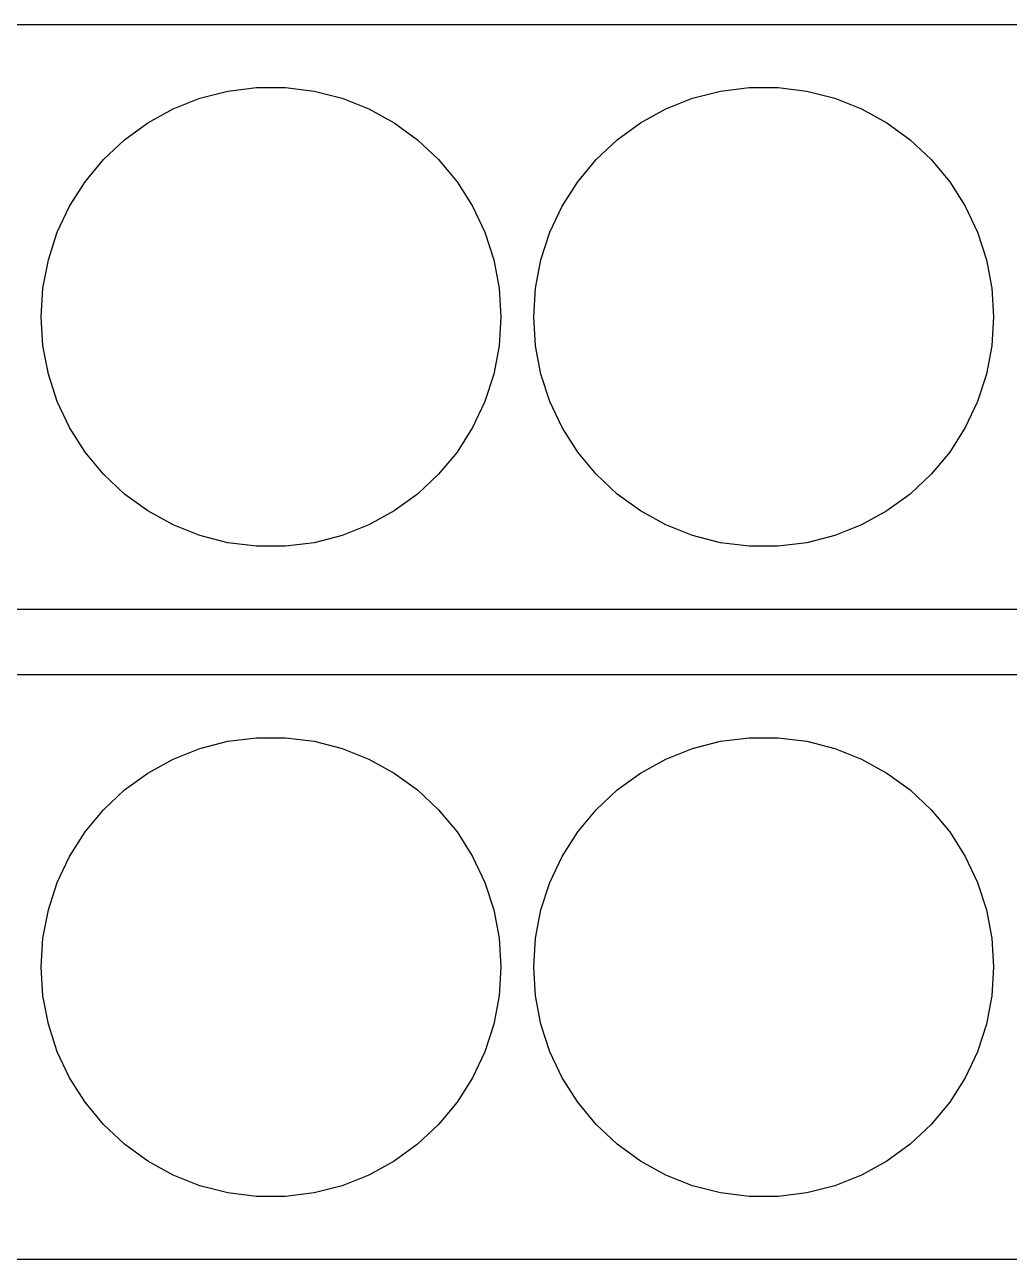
# Model space of a CAD drawing. Header units: metres. Extents: x -202 to 202, y 55 to 242.
# Drawn here: x -37.5 to 112.4, y 54.5 to 242.5 of the extents above; entities that cross this region are included whole.
import ezdxf

# ---------------------------------------------------------------- set-up
doc = ezdxf.new("R2010")
doc.units = ezdxf.units.M

msp = doc.modelspace()

# ---------------------------------------------------------------- linework, layer by layer
for p, q in [((197.314, 242.49), (-197.314, 242.49)), ((-14.9023, 229.669), (-10.8156, 231.287)), ((-10.8156, 231.287), (-6.5583, 232.38)), ((-6.5583, 232.38), (-2.1977, 232.931)), ((-2.1977, 232.931), (2.1977, 232.931)), ((2.1977, 232.931), (6.5583, 232.38)), ((6.5583, 232.38), (10.8156, 231.287)), ((10.8156, 231.287), (14.9023, 229.669)), ((60.0977, 229.669), (64.1844, 231.287)), ((64.1844, 231.287), (68.4417, 232.38)), ((68.4417, 232.38), (72.8023, 232.931)), ((72.8023, 232.931), (77.1977, 232.931)), ((77.1977, 232.931), (81.5583, 232.38)), ((81.5583, 232.38), (85.8156, 231.287)), ((85.8156, 231.287), (89.9023, 229.669)), ((-18.7539, 227.551), (-14.9023, 229.669)), ((14.9023, 229.669), (18.7539, 227.551)), ((56.2461, 227.551), (60.0977, 229.669)), ((89.9023, 229.669), (93.7539, 227.551)), ((-22.3098, 224.968), (-18.7539, 227.551)), ((18.7539, 227.551), (22.3098, 224.968)), ((52.6902, 224.968), (56.2461, 227.551)), ((93.7539, 227.551), (97.3098, 224.968)), ((-25.5139, 221.959), (-22.3098, 224.968)), ((22.3098, 224.968), (25.5139, 221.959)), ((49.4861, 221.959), (52.6902, 224.968)), ((97.3098, 224.968), (100.514, 221.959)), ((-28.3156, 218.572), (-25.5139, 221.959)), ((25.5139, 221.959), (28.3156, 218.572)), ((46.6844, 218.572), (49.4861, 221.959)), ((100.514, 221.959), (103.316, 218.572)), ((-30.6707, 214.861), (-28.3156, 218.572)), ((28.3156, 218.572), (30.6707, 214.861)), ((44.3293, 214.861), (46.6844, 218.572)), ((103.316, 218.572), (105.671, 214.861)), ((-32.5422, 210.884), (-30.6707, 214.861)), ((30.6707, 214.861), (32.5422, 210.884)), ((42.4578, 210.884), (44.3293, 214.861)), ((105.671, 214.861), (107.542, 210.884)), ((-33.9004, 206.704), (-32.5422, 210.884)), ((32.5422, 210.884), (33.9004, 206.704)), ((41.0996, 206.704), (42.4578, 210.884)), ((107.542, 210.884), (108.9, 206.704)), ((-34.724, 202.387), (-33.9004, 206.704)), ((33.9004, 206.704), (34.724, 202.387)), ((40.276, 202.387), (41.0996, 206.704)), ((108.9, 206.704), (109.724, 202.387)), ((-35, 198), (-34.724, 202.387)), ((34.724, 202.387), (35, 198)), ((40, 198), (40.276, 202.387)), ((109.724, 202.387), (110, 198)), ((-34.724, 193.613), (-35, 198)), ((35, 198), (34.724, 193.613)), ((40.276, 193.613), (40, 198)), ((110, 198), (109.724, 193.613)), ((-33.9004, 189.296), (-34.724, 193.613)), ((34.724, 193.613), (33.9004, 189.296)), ((41.0996, 189.296), (40.276, 193.613)), ((109.724, 193.613), (108.9, 189.296)), ((-32.5422, 185.116), (-33.9004, 189.296)), ((33.9004, 189.296), (32.5422, 185.116)), ((42.4578, 185.116), (41.0996, 189.296)), ((108.9, 189.296), (107.542, 185.116)), ((-30.6707, 181.139), (-32.5422, 185.116)), ((32.5422, 185.116), (30.6707, 181.139)), ((44.3293, 181.139), (42.4578, 185.116)), ((107.542, 185.116), (105.671, 181.139)), ((-28.3156, 177.428), (-30.6707, 181.139)), ((30.6707, 181.139), (28.3156, 177.428)), ((46.6844, 177.428), (44.3293, 181.139)), ((105.671, 181.139), (103.316, 177.428)), ((-25.5139, 174.041), (-28.3156, 177.428)), ((28.3156, 177.428), (25.5139, 174.041)), ((49.4861, 174.041), (46.6844, 177.428)), ((103.316, 177.428), (100.514, 174.041)), ((-22.3098, 171.032), (-25.5139, 174.041)), ((25.5139, 174.041), (22.3098, 171.032)), ((52.6902, 171.032), (49.4861, 174.041)), ((100.514, 174.041), (97.3098, 171.032)), ((-18.7539, 168.449), (-22.3098, 171.032)), ((22.3098, 171.032), (18.7539, 168.449)), ((56.2461, 168.449), (52.6902, 171.032)), ((97.3098, 171.032), (93.7539, 168.449)), ((-14.9023, 166.331), (-18.7539, 168.449)), ((18.7539, 168.449), (14.9023, 166.331)), ((60.0977, 166.331), (56.2461, 168.449)), ((93.7539, 168.449), (89.9023, 166.331)), ((-10.8156, 164.713), (-14.9023, 166.331)), ((14.9023, 166.331), (10.8156, 164.713)), ((64.1844, 164.713), (60.0977, 166.331)), ((89.9023, 166.331), (85.8156, 164.713)), ((-6.5583, 163.62), (-10.8156, 164.713)), ((-2.1977, 163.069), (-6.5583, 163.62)), ((6.5583, 163.62), (2.1977, 163.069)), ((10.8156, 164.713), (6.5583, 163.62)), ((68.4417, 163.62), (64.1844, 164.713)), ((72.8023, 163.069), (68.4417, 163.62)), ((81.5583, 163.62), (77.1977, 163.069)), ((85.8156, 164.713), (81.5583, 163.62)), ((2.1977, 163.069), (-2.1977, 163.069)), ((77.1977, 163.069), (72.8023, 163.069)), ((-197.314, 153.51), (197.314, 153.51)), ((197.314, 143.49), (-197.314, 143.49)), ((-6.5583, 133.38), (-2.1977, 133.931)), ((-2.1977, 133.931), (2.1977, 133.931)), ((2.1977, 133.931), (6.5583, 133.38)), ((68.4417, 133.38), (72.8023, 133.931)), ((72.8023, 133.931), (77.1977, 133.931)), ((77.1977, 133.931), (81.5583, 133.38)), ((-14.9023, 130.669), (-10.8156, 132.287)), ((-10.8156, 132.287), (-6.5583, 133.38)), ((6.5583, 133.38), (10.8156, 132.287)), ((10.8156, 132.287), (14.9023, 130.669)), ((60.0977, 130.669), (64.1844, 132.287)), ((64.1844, 132.287), (68.4417, 133.38)), ((81.5583, 133.38), (85.8156, 132.287)), ((85.8156, 132.287), (89.9023, 130.669)), ((-18.7539, 128.551), (-14.9023, 130.669)), ((14.9023, 130.669), (18.7539, 128.551)), ((56.2461, 128.551), (60.0977, 130.669)), ((89.9023, 130.669), (93.7539, 128.551)), ((-22.3098, 125.968), (-18.7539, 128.551)), ((18.7539, 128.551), (22.3098, 125.968)), ((52.6902, 125.968), (56.2461, 128.551)), ((93.7539, 128.551), (97.3098, 125.968)), ((-25.5139, 122.959), (-22.3098, 125.968)), ((22.3098, 125.968), (25.5139, 122.959)), ((49.4861, 122.959), (52.6902, 125.968)), ((97.3098, 125.968), (100.514, 122.959)), ((-28.3156, 119.572), (-25.5139, 122.959)), ((25.5139, 122.959), (28.3156, 119.572)), ((46.6844, 119.572), (49.4861, 122.959)), ((100.514, 122.959), (103.316, 119.572)), ((-30.6707, 115.861), (-28.3156, 119.572)), ((28.3156, 119.572), (30.6707, 115.861)), ((44.3293, 115.861), (46.6844, 119.572)), ((103.316, 119.572), (105.671, 115.861)), ((-32.5422, 111.884), (-30.6707, 115.861)), ((30.6707, 115.861), (32.5422, 111.884)), ((42.4578, 111.884), (44.3293, 115.861)), ((105.671, 115.861), (107.542, 111.884)), ((-33.9004, 107.704), (-32.5422, 111.884)), ((32.5422, 111.884), (33.9004, 107.704)), ((41.0996, 107.704), (42.4578, 111.884)), ((107.542, 111.884), (108.9, 107.704)), ((-34.724, 103.387), (-33.9004, 107.704)), ((33.9004, 107.704), (34.724, 103.387)), ((40.276, 103.387), (41.0996, 107.704)), ((108.9, 107.704), (109.724, 103.387)), ((-35, 99), (-34.724, 103.387)), ((34.724, 103.387), (35, 99)), ((40, 99), (40.276, 103.387)), ((109.724, 103.387), (110, 99)), ((-34.724, 94.6133), (-35, 99)), ((35, 99), (34.724, 94.6133)), ((40.276, 94.6133), (40, 99)), ((110, 99), (109.724, 94.6133)), ((-33.9004, 90.2959), (-34.724, 94.6133)), ((34.724, 94.6133), (33.9004, 90.2959)), ((41.0996, 90.2959), (40.276, 94.6133)), ((109.724, 94.6133), (108.9, 90.2959)), ((-32.5422, 86.1156), (-33.9004, 90.2959)), ((33.9004, 90.2959), (32.5422, 86.1156)), ((42.4578, 86.1156), (41.0996, 90.2959)), ((108.9, 90.2959), (107.542, 86.1156)), ((-30.6707, 82.1386), (-32.5422, 86.1156)), ((32.5422, 86.1156), (30.6707, 82.1386)), ((44.3293, 82.1386), (42.4578, 86.1156)), ((107.542, 86.1156), (105.671, 82.1386)), ((-28.3156, 78.4275), (-30.6707, 82.1386)), ((30.6707, 82.1386), (28.3156, 78.4275)), ((46.6844, 78.4275), (44.3293, 82.1386)), ((105.671, 82.1386), (103.316, 78.4275)), ((-25.5139, 75.0409), (-28.3156, 78.4275)), ((28.3156, 78.4275), (25.5139, 75.0409)), ((49.4861, 75.0409), (46.6844, 78.4275)), ((103.316, 78.4275), (100.514, 75.0409)), ((-22.3098, 72.032), (-25.5139, 75.0409)), ((25.5139, 75.0409), (22.3098, 72.032)), ((52.6902, 72.032), (49.4861, 75.0409)), ((100.514, 75.0409), (97.3098, 72.032)), ((-18.7539, 69.4485), (-22.3098, 72.032)), ((22.3098, 72.032), (18.7539, 69.4485)), ((56.2461, 69.4485), (52.6902, 72.032)), ((97.3098, 72.032), (93.7539, 69.4485)), ((-14.9023, 67.3311), (-18.7539, 69.4485)), ((18.7539, 69.4485), (14.9023, 67.3311)), ((60.0977, 67.3311), (56.2461, 69.4485)), ((93.7539, 69.4485), (89.9023, 67.3311)), ((-10.8156, 65.713), (-14.9023, 67.3311)), ((14.9023, 67.3311), (10.8156, 65.713)), ((64.1844, 65.713), (60.0977, 67.3311)), ((89.9023, 67.3311), (85.8156, 65.713)), ((-6.5583, 64.6199), (-10.8156, 65.713)), ((-2.1977, 64.0691), (-6.5583, 64.6199)), ((2.1977, 64.0691), (-2.1977, 64.0691)), ((6.5583, 64.6199), (2.1977, 64.0691)), ((10.8156, 65.713), (6.5583, 64.6199)), ((68.4417, 64.6199), (64.1844, 65.713)), ((72.8023, 64.0691), (68.4417, 64.6199)), ((77.1977, 64.0691), (72.8023, 64.0691)), ((81.5583, 64.6199), (77.1977, 64.0691)), ((85.8156, 65.713), (81.5583, 64.6199)), ((-197.314, 54.5099), (197.314, 54.5099))]:
    msp.add_line(p, q)

doc.saveas('drawing.dxf')
